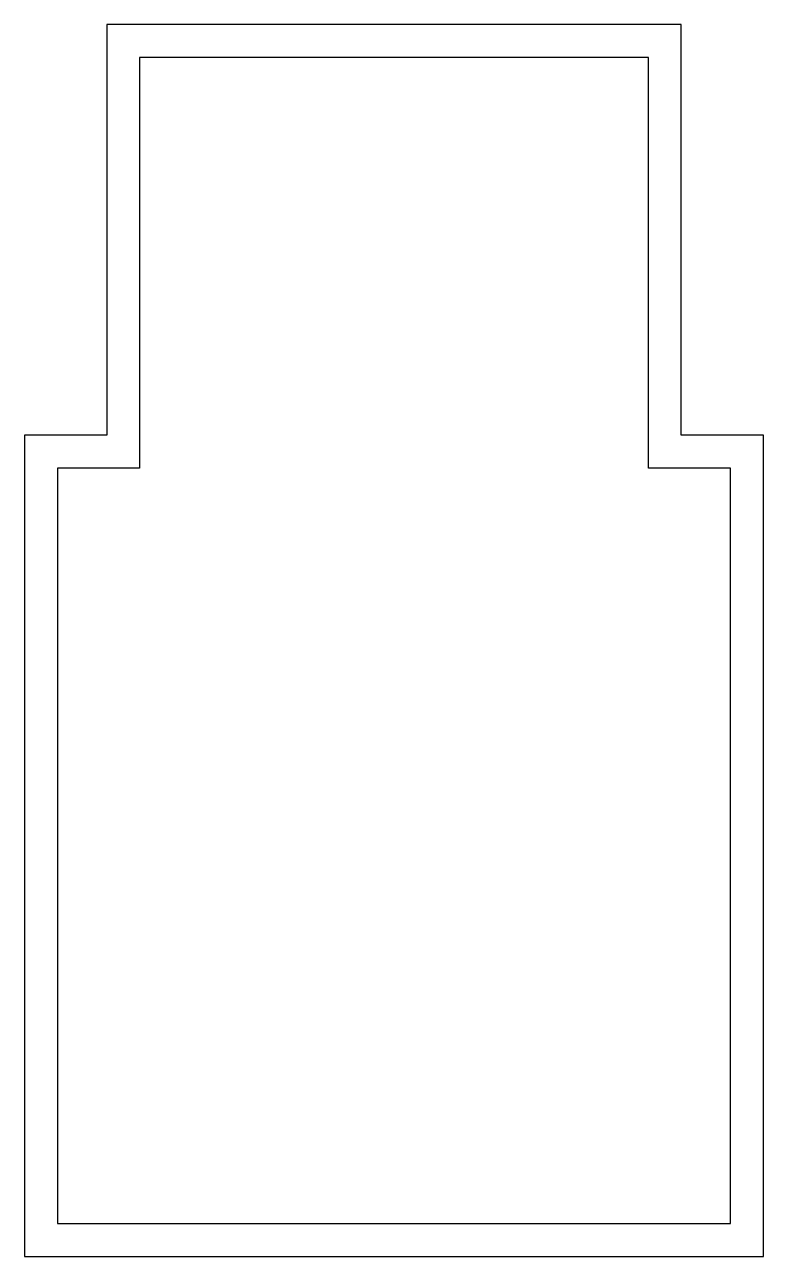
# Model space of a CAD drawing. Extents: x 145.3 to 190.3, y 163.4 to 238.4.
import ezdxf

# ---------------------------------------------------------------- set-up
doc = ezdxf.new("R2010")
doc.units = 0
doc.header["$LTSCALE"] = 15
doc.layers.add('1', color=1, linetype='CONTINUOUS')

msp = doc.modelspace()

# ---------------------------------------------------------------- linework, layer by layer
at = {"layer": '1', "color": 0}
for points in [[(150.294, 238.373), (150.294, 213.373), (145.294, 213.373), (145.294, 163.373), (190.294, 163.373), (190.294, 213.373), (185.294, 213.373), (185.294, 238.373)], [(152.294, 236.373), (152.294, 211.373), (147.294, 211.373), (147.294, 165.373), (188.294, 165.373), (188.294, 211.373), (183.294, 211.373), (183.294, 236.373)]]:
    msp.add_lwpolyline(points, close=True, dxfattribs=at)

doc.saveas('drawing.dxf')
